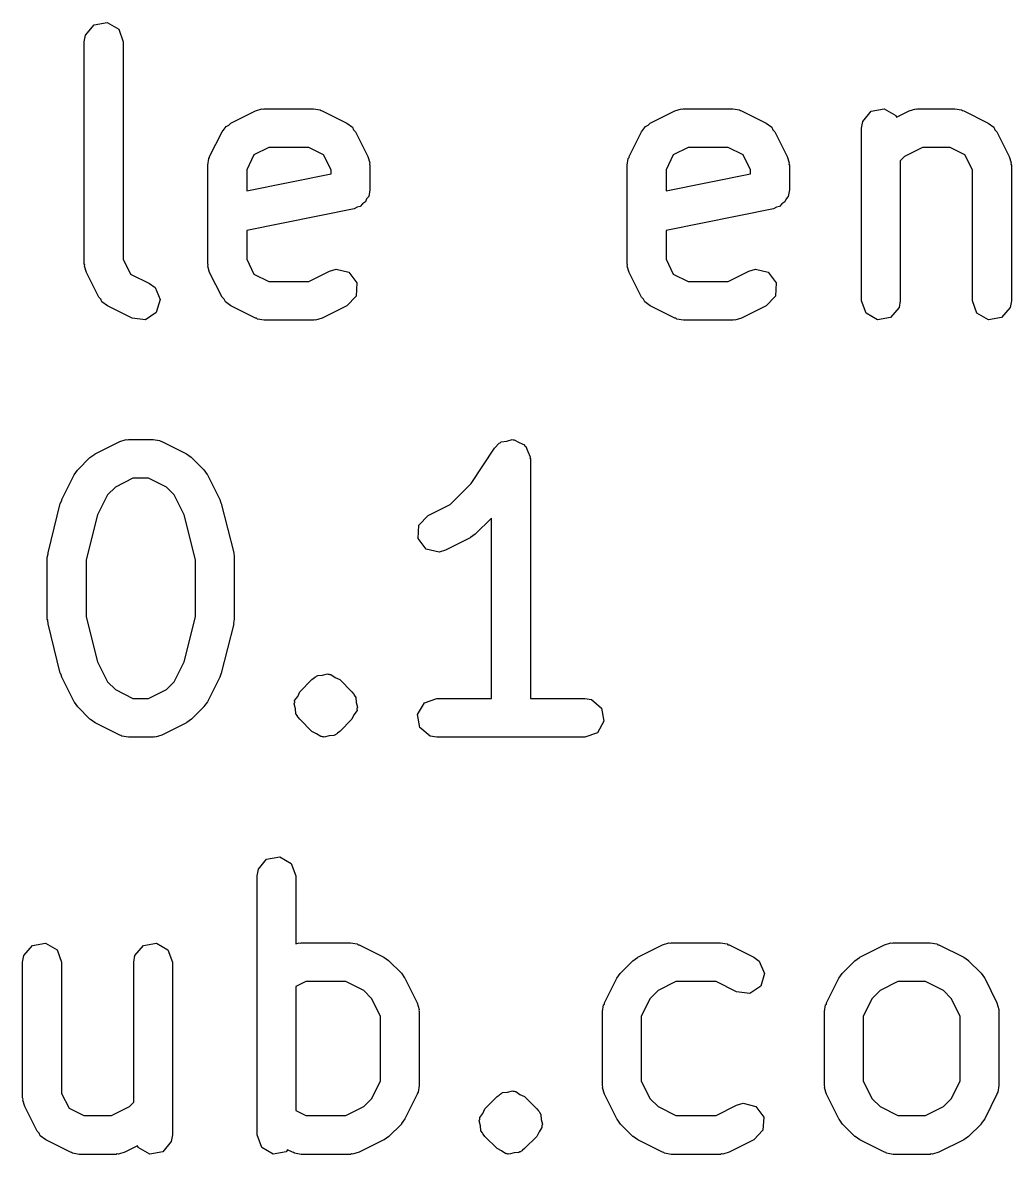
# Model space of a CAD drawing. Extents: x 37 to 259, y -144 to -45.
# Drawn here: x 160.575 to 164.392, y -61.827 to -57.459 of the extents above; entities that cross this region are included whole.
import ezdxf

# ---------------------------------------------------------------- set-up
doc = ezdxf.new("R2010")
doc.units = 0
doc.layers.add('BLACK', color=7, linetype='CONTINUOUS')

msp = doc.modelspace()

# ---------------------------------------------------------------- linework, layer by layer
at = {"layer": 'BLACK', "linetype": 'CONTINUOUS'}
for p, q in [((160.818, -57.5067), (160.851, -57.4674)), ((160.851, -57.4674), (160.901, -57.4585)), ((160.901, -57.4585), (160.946, -57.4842)), ((160.946, -57.4842), (160.963, -57.5324)), ((160.813, -57.5324), (160.818, -57.5067)), ((160.813, -58.3895), (160.813, -57.5324)), ((160.963, -57.5324), (160.963, -58.3718)), ((161.379, -57.8463), (161.474, -57.7986)), ((161.474, -57.7986), (161.499, -57.7912)), ((161.499, -57.7912), (161.503, -57.7922)), ((161.503, -57.7922), (161.507, -57.7907)), ((161.507, -57.7907), (161.698, -57.7907)), ((161.698, -57.7907), (161.724, -57.7952)), ((161.724, -57.7952), (161.727, -57.7981)), ((161.727, -57.7981), (161.731, -57.7986)), ((161.731, -57.7986), (161.827, -57.8463)), ((162.998, -57.8463), (163.093, -57.7986)), ((163.093, -57.7986), (163.118, -57.7912)), ((163.118, -57.7912), (163.122, -57.7922)), ((163.122, -57.7922), (163.126, -57.7907)), ((163.126, -57.7907), (163.317, -57.7907)), ((163.317, -57.7907), (163.343, -57.7952)), ((163.343, -57.7952), (163.346, -57.7981)), ((163.346, -57.7981), (163.35, -57.7986)), ((163.35, -57.7986), (163.446, -57.8463)), ((163.851, -57.8008), (163.901, -57.7919)), ((163.901, -57.7919), (163.946, -57.8175)), ((163.948, -57.8235), (163.998, -57.7986)), ((163.998, -57.7986), (164.023, -57.7912)), ((164.023, -57.7912), (164.027, -57.7922)), ((164.027, -57.7922), (164.031, -57.7907)), ((164.031, -57.7907), (164.174, -57.7907)), ((164.174, -57.7907), (164.2, -57.7952)), ((164.2, -57.7952), (164.203, -57.7981)), ((164.203, -57.7981), (164.208, -57.7986)), ((164.208, -57.7986), (164.303, -57.8463)), ((163.813, -57.8657), (163.818, -57.8401)), ((163.818, -57.8401), (163.851, -57.8008)), ((163.946, -57.8175), (163.948, -57.8235)), ((161.297, -57.975), (161.345, -57.8798)), ((161.345, -57.8798), (161.361, -57.8589)), ((161.361, -57.8589), (161.371, -57.8544)), ((161.371, -57.8544), (161.379, -57.8463)), ((161.827, -57.8463), (161.848, -57.8618)), ((161.848, -57.8618), (161.852, -57.8721)), ((161.852, -57.8721), (161.86, -57.8798)), ((161.86, -57.8798), (161.908, -57.975)), ((162.916, -57.975), (162.964, -57.8798)), ((162.964, -57.8798), (162.98, -57.8589)), ((162.98, -57.8589), (162.99, -57.8544)), ((162.99, -57.8544), (162.998, -57.8463)), ((163.446, -57.8463), (163.467, -57.8618)), ((163.467, -57.8618), (163.471, -57.8721)), ((163.471, -57.8721), (163.479, -57.8798)), ((163.479, -57.8798), (163.527, -57.975)), ((163.813, -58.5324), (163.813, -57.8657)), ((164.303, -57.8463), (164.324, -57.8618)), ((164.324, -57.8618), (164.328, -57.8721)), ((164.328, -57.8721), (164.336, -57.8798)), ((164.336, -57.8798), (164.384, -57.975)), ((161.297, -57.9795), (161.297, -57.975)), ((161.468, -57.9692), (161.44, -58.0263)), ((161.525, -57.9407), (161.468, -57.9692)), ((161.68, -57.9407), (161.525, -57.9407)), ((161.737, -57.9692), (161.68, -57.9407)), ((161.766, -58.0263), (161.737, -57.9692)), ((161.908, -57.975), (161.915, -58)), ((162.916, -57.9795), (162.916, -57.975)), ((163.087, -57.9692), (163.059, -58.0263)), ((163.144, -57.9407), (163.087, -57.9692)), ((163.299, -57.9407), (163.144, -57.9407)), ((163.356, -57.9692), (163.299, -57.9407)), ((163.385, -58.0263), (163.356, -57.9692)), ((163.527, -57.975), (163.534, -58)), ((163.98, -57.975), (163.963, -57.992)), ((164.049, -57.9407), (163.98, -57.975)), ((164.156, -57.9407), (164.049, -57.9407)), ((164.213, -57.9692), (164.156, -57.9407)), ((164.242, -58.0263), (164.213, -57.9692)), ((164.384, -57.975), (164.391, -58)), ((161.29, -58.0086), (161.294, -57.9829)), ((161.29, -58.3895), (161.29, -58.0086)), ((161.294, -57.9829), (161.297, -57.9795)), ((161.915, -58), (161.914, -58.0044)), ((161.914, -58.0044), (161.916, -58.0086)), ((161.916, -58.0086), (161.916, -58.1038)), ((162.909, -58.0086), (162.913, -57.9829)), ((162.909, -58.3895), (162.909, -58.0086)), ((162.913, -57.9829), (162.916, -57.9795)), ((163.534, -58), (163.533, -58.0044)), ((163.533, -58.0044), (163.535, -58.0086)), ((163.535, -58.0086), (163.535, -58.1038)), ((163.963, -57.992), (163.963, -58.5324)), ((164.391, -58), (164.39, -58.0044)), ((164.39, -58.0044), (164.392, -58.0086)), ((164.392, -58.0086), (164.392, -58.5324)), ((161.44, -58.0263), (161.44, -58.1076)), ((161.44, -58.1076), (161.766, -58.0423)), ((161.766, -58.0423), (161.766, -58.0263)), ((163.059, -58.0263), (163.059, -58.1076)), ((163.059, -58.1076), (163.385, -58.0423)), ((163.385, -58.0423), (163.385, -58.0263)), ((164.242, -58.5324), (164.242, -58.0263)), ((161.916, -58.1038), (161.911, -58.1295)), ((163.535, -58.1038), (163.53, -58.1295)), ((161.903, -58.139), (161.899, -58.1507)), ((161.911, -58.1295), (161.903, -58.139)), ((163.522, -58.139), (163.518, -58.1507)), ((163.53, -58.1295), (163.522, -58.139)), ((161.855, -58.1774), (161.44, -58.2605)), ((161.866, -58.1709), (161.855, -58.1774)), ((161.878, -58.1688), (161.866, -58.1709)), ((161.887, -58.158), (161.878, -58.1688)), ((161.899, -58.1507), (161.887, -58.158)), ((163.474, -58.1774), (163.059, -58.2605)), ((163.485, -58.1709), (163.474, -58.1774)), ((163.497, -58.1688), (163.485, -58.1709)), ((163.506, -58.158), (163.497, -58.1688)), ((163.518, -58.1507), (163.506, -58.158)), ((161.44, -58.2605), (161.44, -58.3718)), ((163.059, -58.2605), (163.059, -58.3718)), ((160.815, -58.3937), (160.813, -58.3895)), ((160.814, -58.3981), (160.815, -58.3937)), ((160.821, -58.4231), (160.814, -58.3981)), ((160.963, -58.3718), (160.992, -58.4289)), ((161.291, -58.3937), (161.29, -58.3895)), ((161.29, -58.3981), (161.291, -58.3937)), ((161.297, -58.4231), (161.29, -58.3981)), ((161.44, -58.3718), (161.468, -58.4289)), ((161.76, -58.4177), (161.785, -58.4103)), ((161.785, -58.4103), (161.834, -58.4222)), ((162.91, -58.3937), (162.909, -58.3895)), ((162.909, -58.3981), (162.91, -58.3937)), ((162.916, -58.4231), (162.909, -58.3981)), ((163.059, -58.3718), (163.087, -58.4289)), ((163.379, -58.4177), (163.404, -58.4103)), ((163.404, -58.4103), (163.453, -58.4222)), ((160.869, -58.5183), (160.821, -58.4231)), ((160.992, -58.4289), (161.065, -58.4653)), ((161.345, -58.5183), (161.297, -58.4231)), ((161.468, -58.4289), (161.525, -58.4574)), ((161.68, -58.4574), (161.76, -58.4177)), ((161.834, -58.4222), (161.865, -58.4634)), ((162.964, -58.5183), (162.916, -58.4231)), ((163.087, -58.4289), (163.144, -58.4574)), ((163.299, -58.4574), (163.379, -58.4177)), ((163.453, -58.4222), (163.484, -58.4634)), ((161.065, -58.4653), (161.086, -58.4808)), ((161.086, -58.4808), (161.106, -58.5279)), ((161.525, -58.4574), (161.68, -58.4574)), ((161.865, -58.4634), (161.862, -58.5146)), ((163.144, -58.4574), (163.299, -58.4574)), ((163.484, -58.4634), (163.481, -58.5146)), ((160.877, -58.526), (160.869, -58.5183)), ((160.881, -58.5363), (160.877, -58.526)), ((160.902, -58.5518), (160.881, -58.5363)), ((161.106, -58.5279), (161.091, -58.5771)), ((161.353, -58.526), (161.345, -58.5183)), ((161.358, -58.5363), (161.353, -58.526)), ((161.379, -58.5518), (161.358, -58.5363)), ((161.862, -58.5146), (161.827, -58.5518)), ((162.972, -58.526), (162.964, -58.5183)), ((162.977, -58.5363), (162.972, -58.526)), ((162.998, -58.5518), (162.977, -58.5363)), ((163.481, -58.5146), (163.446, -58.5518)), ((163.831, -58.5806), (163.813, -58.5324)), ((163.963, -58.5324), (163.959, -58.558)), ((164.259, -58.5806), (164.242, -58.5324)), ((164.392, -58.5324), (164.387, -58.558)), ((160.998, -58.5995), (160.902, -58.5518)), ((161.091, -58.5771), (161.049, -58.6053)), ((161.474, -58.5995), (161.379, -58.5518)), ((161.827, -58.5518), (161.731, -58.5995)), ((163.093, -58.5995), (162.998, -58.5518)), ((163.446, -58.5518), (163.35, -58.5995)), ((163.875, -58.6062), (163.831, -58.5806)), ((163.959, -58.558), (163.926, -58.5973)), ((164.304, -58.6062), (164.259, -58.5806)), ((164.387, -58.558), (164.354, -58.5973)), ((161.049, -58.6053), (160.998, -58.5995)), ((161.478, -58.6), (161.474, -58.5995)), ((161.482, -58.6029), (161.478, -58.6)), ((161.507, -58.6074), (161.482, -58.6029)), ((161.698, -58.6074), (161.507, -58.6074)), ((161.702, -58.6058), (161.698, -58.6074)), ((161.706, -58.6069), (161.702, -58.6058)), ((161.731, -58.5995), (161.706, -58.6069)), ((163.097, -58.6), (163.093, -58.5995)), ((163.101, -58.6029), (163.097, -58.6)), ((163.126, -58.6074), (163.101, -58.6029)), ((163.317, -58.6074), (163.126, -58.6074)), ((163.321, -58.6058), (163.317, -58.6074)), ((163.325, -58.6069), (163.321, -58.6058)), ((163.35, -58.5995), (163.325, -58.6069)), ((163.926, -58.5973), (163.875, -58.6062)), ((164.354, -58.5973), (164.304, -58.6062)), ((160.979, -59.0689), (160.984, -59.0674)), ((160.984, -59.0674), (161.079, -59.0674)), ((161.079, -59.0674), (161.104, -59.0719)), ((162.444, -59.0736), (162.465, -59.0675)), ((162.465, -59.0675), (162.469, -59.0693)), ((160.855, -59.1229), (160.95, -59.0753)), ((160.95, -59.0753), (160.975, -59.0679)), ((160.975, -59.0679), (160.979, -59.0689)), ((161.104, -59.0719), (161.108, -59.0748)), ((161.108, -59.0748), (161.112, -59.0753)), ((161.112, -59.0753), (161.208, -59.1229)), ((162.306, -59.2375), (162.397, -59.1008)), ((162.397, -59.1008), (162.415, -59.0819)), ((162.415, -59.0819), (162.419, -59.0807)), ((162.419, -59.0807), (162.422, -59.0774)), ((162.422, -59.0774), (162.444, -59.0736)), ((162.469, -59.0693), (162.473, -59.0685)), ((162.473, -59.0685), (162.492, -59.0794)), ((162.492, -59.0794), (162.512, -59.0881)), ((162.512, -59.0881), (162.513, -59.092)), ((162.513, -59.092), (162.517, -59.0942)), ((162.517, -59.0942), (162.525, -59.1146)), ((160.788, -59.1846), (160.835, -59.137)), ((160.835, -59.137), (160.854, -59.1241)), ((160.854, -59.1241), (160.855, -59.1229)), ((161.208, -59.1229), (161.226, -59.1363)), ((161.226, -59.1363), (161.227, -59.137)), ((161.227, -59.137), (161.275, -59.1846)), ((162.525, -59.1146), (162.534, -59.1341)), ((162.534, -59.1341), (162.533, -59.1383)), ((162.533, -59.1383), (162.535, -59.1424)), ((162.535, -59.1424), (162.535, -60.0674)), ((160.774, -59.2041), (160.787, -59.1861)), ((160.787, -59.1861), (160.788, -59.1846)), ((161.275, -59.1846), (161.288, -59.203)), ((160.726, -59.2993), (160.774, -59.2041)), ((161.001, -59.2174), (160.933, -59.2516)), ((161.061, -59.2174), (161.001, -59.2174)), ((161.13, -59.2516), (161.061, -59.2174)), ((161.288, -59.203), (161.289, -59.2041)), ((161.289, -59.2041), (161.336, -59.2993)), ((162.225, -59.3188), (162.306, -59.2375)), ((160.902, -59.282), (160.864, -59.359)), ((160.933, -59.2516), (160.902, -59.282)), ((161.16, -59.282), (161.13, -59.2516)), ((161.199, -59.359), (161.16, -59.282)), ((160.673, -59.5051), (160.72, -59.3147)), ((160.72, -59.3147), (160.726, -59.3028)), ((160.726, -59.3028), (160.726, -59.2993)), ((161.336, -59.2993), (161.34, -59.3117)), ((161.34, -59.3117), (161.342, -59.3147)), ((161.342, -59.3147), (161.39, -59.5051)), ((162.141, -59.361), (162.225, -59.3188)), ((160.864, -59.359), (160.82, -59.5326)), ((161.242, -59.5326), (161.199, -59.359)), ((162.105, -59.3983), (162.141, -59.361)), ((162.385, -59.3711), (162.322, -59.4335)), ((162.385, -60.0674), (162.385, -59.3711)), ((162.102, -59.4495), (162.105, -59.3983)), ((162.133, -59.4907), (162.102, -59.4495)), ((162.303, -59.4476), (162.208, -59.4952)), ((162.304, -59.4464), (162.303, -59.4476)), ((162.322, -59.4335), (162.304, -59.4464)), ((162.183, -59.5026), (162.133, -59.4907)), ((162.208, -59.4952), (162.183, -59.5026)), ((160.67, -59.5233), (160.673, -59.5086)), ((160.67, -59.7614), (160.67, -59.5233)), ((160.673, -59.5086), (160.673, -59.5051)), ((160.82, -59.5326), (160.82, -59.7522)), ((161.242, -59.7522), (161.242, -59.5326)), ((161.39, -59.5051), (161.391, -59.5201)), ((161.391, -59.5201), (161.392, -59.5233)), ((161.392, -59.5233), (161.392, -59.7614)), ((160.672, -59.7647), (160.67, -59.7614)), ((160.673, -59.7796), (160.672, -59.7647)), ((160.82, -59.7522), (160.864, -59.9257)), ((161.199, -59.9257), (161.242, -59.7522)), ((161.392, -59.7614), (161.389, -59.7762)), ((160.72, -59.9701), (160.673, -59.7796)), ((161.39, -59.7796), (161.342, -59.9701)), ((161.389, -59.7762), (161.39, -59.7796)), ((160.864, -59.9257), (160.902, -60.0027)), ((161.16, -60.0027), (161.199, -59.9257)), ((160.722, -59.973), (160.72, -59.9701)), ((160.726, -59.9854), (160.722, -59.973)), ((161.337, -59.9819), (161.336, -59.9854)), ((161.342, -59.9701), (161.337, -59.9819)), ((161.702, -59.9857), (161.706, -59.9848)), ((161.706, -59.9847), (161.708, -59.9822)), ((161.706, -59.9848), (161.706, -59.9847)), ((161.708, -59.9822), (161.71, -59.9818)), ((161.71, -59.9818), (161.714, -59.9792)), ((161.714, -59.9792), (161.733, -59.9775)), ((161.733, -59.9775), (161.752, -59.9724)), ((161.752, -59.9724), (161.755, -59.9739)), ((161.755, -59.9739), (161.758, -59.9733)), ((161.758, -59.9733), (161.761, -59.975)), ((161.761, -59.975), (161.765, -59.9747)), ((161.765, -59.9747), (161.781, -59.9859)), ((160.774, -60.0807), (160.726, -59.9854)), ((160.902, -60.0027), (160.933, -60.0331)), ((161.13, -60.0331), (161.16, -60.0027)), ((161.336, -59.9854), (161.289, -60.0807)), ((161.645, -60.0417), (161.692, -59.9941)), ((161.692, -59.9941), (161.701, -59.9884)), ((161.701, -59.9884), (161.702, -59.9857)), ((161.781, -59.9859), (161.799, -59.9941)), ((161.799, -59.9941), (161.846, -60.0417)), ((160.933, -60.0331), (161.001, -60.0674)), ((161.001, -60.0674), (161.061, -60.0674)), ((161.061, -60.0674), (161.13, -60.0331)), ((161.625, -60.0754), (161.637, -60.0594)), ((161.637, -60.0594), (161.645, -60.0417)), ((161.846, -60.0417), (161.852, -60.0498)), ((161.852, -60.0498), (161.855, -60.0517)), ((161.855, -60.0517), (161.855, -60.055)), ((161.855, -60.055), (161.861, -60.0631)), ((161.861, -60.0631), (161.863, -60.0825)), ((162.126, -60.0849), (162.174, -60.0674)), ((162.174, -60.0674), (162.385, -60.0674)), ((162.535, -60.0674), (162.745, -60.0674)), ((162.745, -60.0674), (162.771, -60.0719)), ((162.771, -60.0719), (162.81, -60.1049)), ((160.775, -60.0818), (160.774, -60.0807)), ((160.788, -60.1002), (160.775, -60.0818)), ((160.835, -60.1478), (160.788, -60.1002)), ((161.275, -60.1002), (161.227, -60.1478)), ((161.289, -60.0807), (161.275, -60.0987)), ((161.275, -60.0987), (161.275, -60.1002)), ((161.623, -60.0882), (161.626, -60.0821)), ((161.628, -60.107), (161.623, -60.0882)), ((161.626, -60.0821), (161.625, -60.0754)), ((161.63, -60.1265), (161.628, -60.107)), ((161.866, -60.1142), (161.854, -60.1301)), ((161.863, -60.0825), (161.868, -60.1013)), ((161.868, -60.1013), (161.865, -60.1074)), ((161.865, -60.1074), (161.866, -60.1142)), ((162.1, -60.1294), (162.126, -60.0849)), ((162.81, -60.1049), (162.819, -60.1554)), ((160.837, -60.1485), (160.835, -60.1478)), ((160.855, -60.1618), (160.837, -60.1485)), ((161.227, -60.1478), (161.209, -60.1607)), ((161.636, -60.1346), (161.63, -60.1265)), ((161.636, -60.1378), (161.636, -60.1346)), ((161.639, -60.1397), (161.636, -60.1378)), ((161.645, -60.1478), (161.639, -60.1397)), ((161.692, -60.1954), (161.645, -60.1478)), ((161.846, -60.1478), (161.799, -60.1954)), ((161.854, -60.1301), (161.846, -60.1478)), ((162.109, -60.1799), (162.1, -60.1294)), ((162.819, -60.1554), (162.794, -60.1998)), ((160.95, -60.2095), (160.855, -60.1618)), ((161.208, -60.1618), (161.112, -60.2095)), ((161.209, -60.1607), (161.208, -60.1618)), ((161.71, -60.2036), (161.692, -60.1954)), ((161.79, -60.2011), (161.788, -60.2038)), ((161.799, -60.1954), (161.79, -60.2011)), ((162.148, -60.2129), (162.109, -60.1799)), ((162.794, -60.1998), (162.745, -60.2174)), ((160.954, -60.21), (160.95, -60.2095)), ((160.958, -60.2129), (160.954, -60.21)), ((160.984, -60.2174), (160.958, -60.2129)), ((161.079, -60.2174), (160.984, -60.2174)), ((161.083, -60.2158), (161.079, -60.2174)), ((161.087, -60.2169), (161.083, -60.2158)), ((161.112, -60.2095), (161.087, -60.2169)), ((161.726, -60.2148), (161.71, -60.2036)), ((161.729, -60.2145), (161.726, -60.2148)), ((161.732, -60.2162), (161.729, -60.2145)), ((161.736, -60.2156), (161.732, -60.2162)), ((161.739, -60.2171), (161.736, -60.2156)), ((161.758, -60.2121), (161.739, -60.2171)), ((161.777, -60.2104), (161.758, -60.2121)), ((161.781, -60.2077), (161.777, -60.2104)), ((161.783, -60.2073), (161.781, -60.2077)), ((161.785, -60.2048), (161.783, -60.2073)), ((161.788, -60.2038), (161.785, -60.2047)), ((161.785, -60.2047), (161.785, -60.2048)), ((162.174, -60.2174), (162.148, -60.2129)), ((162.745, -60.2174), (162.174, -60.2174)), ((161.517, -60.6874), (161.568, -60.6785)), ((161.568, -60.6785), (161.612, -60.7042)), ((161.48, -60.7524), (161.485, -60.7267)), ((161.485, -60.7267), (161.517, -60.6874)), ((161.612, -60.7042), (161.63, -60.7524)), ((161.48, -61.7524), (161.48, -60.7524)), ((161.63, -60.7524), (161.63, -61.0147)), ((160.58, -61.0601), (160.613, -61.0208)), ((160.613, -61.0208), (160.663, -61.0119)), ((160.663, -61.0119), (160.708, -61.0375)), ((161.008, -61.0601), (161.041, -61.0208)), ((161.041, -61.0208), (161.092, -61.0119)), ((161.092, -61.0119), (161.136, -61.0375)), ((161.63, -61.0147), (161.642, -61.0112)), ((161.642, -61.0112), (161.646, -61.0122)), ((161.646, -61.0122), (161.65, -61.0107)), ((161.65, -61.0107), (161.841, -61.0107)), ((161.841, -61.0107), (161.866, -61.0152)), ((161.866, -61.0152), (161.87, -61.0181)), ((161.87, -61.0181), (161.874, -61.0186)), ((161.874, -61.0186), (161.969, -61.0663)), ((162.95, -61.0663), (163.045, -61.0186)), ((163.045, -61.0186), (163.07, -61.0112)), ((163.07, -61.0112), (163.075, -61.0122)), ((163.075, -61.0122), (163.079, -61.0107)), ((163.079, -61.0107), (163.269, -61.0107)), ((163.269, -61.0107), (163.295, -61.0152)), ((163.295, -61.0152), (163.298, -61.0181)), ((163.298, -61.0181), (163.303, -61.0186)), ((163.303, -61.0186), (163.398, -61.0663)), ((163.807, -61.0663), (163.902, -61.0186)), ((163.902, -61.0186), (163.927, -61.0112)), ((163.927, -61.0112), (163.932, -61.0122)), ((163.932, -61.0122), (163.936, -61.0107)), ((163.936, -61.0107), (164.079, -61.0107)), ((164.079, -61.0107), (164.104, -61.0152)), ((164.104, -61.0152), (164.108, -61.0181)), ((164.108, -61.0181), (164.112, -61.0186)), ((164.112, -61.0186), (164.208, -61.0663)), ((160.575, -61.0857), (160.58, -61.0601)), ((160.708, -61.0375), (160.725, -61.0857)), ((161.004, -61.0857), (161.008, -61.0601)), ((161.136, -61.0375), (161.154, -61.0857)), ((161.969, -61.0663), (161.988, -61.0796)), ((162.931, -61.0803), (162.949, -61.0674)), ((162.949, -61.0674), (162.95, -61.0663)), ((163.398, -61.0663), (163.419, -61.0818)), ((163.788, -61.0803), (163.806, -61.0674)), ((163.806, -61.0674), (163.807, -61.0663)), ((164.208, -61.0663), (164.226, -61.0796)), ((160.575, -61.6095), (160.575, -61.0857)), ((160.725, -61.0857), (160.725, -61.5918)), ((161.004, -61.6261), (161.004, -61.0857)), ((161.154, -61.0857), (161.154, -61.7524)), ((161.988, -61.0796), (161.989, -61.0803)), ((161.989, -61.0803), (162.037, -61.1279)), ((162.883, -61.1279), (162.931, -61.0803)), ((163.419, -61.0818), (163.439, -61.1288)), ((163.74, -61.1279), (163.788, -61.0803)), ((164.226, -61.0796), (164.227, -61.0803)), ((164.227, -61.0803), (164.275, -61.1279)), ((161.668, -61.1607), (161.63, -61.1797)), ((161.823, -61.1607), (161.668, -61.1607)), ((161.892, -61.195), (161.823, -61.1607)), ((162.037, -61.1279), (162.049, -61.1463)), ((162.049, -61.1463), (162.051, -61.1474)), ((162.051, -61.1474), (162.098, -61.2426)), ((162.821, -61.2426), (162.869, -61.1474)), ((162.869, -61.1474), (162.882, -61.1294)), ((162.882, -61.1294), (162.883, -61.1279)), ((163.097, -61.1607), (163.028, -61.195)), ((163.252, -61.1607), (163.097, -61.1607)), ((163.331, -61.2004), (163.252, -61.1607)), ((163.439, -61.1288), (163.425, -61.178)), ((163.678, -61.2426), (163.726, -61.1474)), ((163.726, -61.1474), (163.739, -61.1294)), ((163.739, -61.1294), (163.74, -61.1279)), ((163.954, -61.1607), (163.885, -61.195)), ((164.061, -61.1607), (163.954, -61.1607)), ((164.13, -61.195), (164.061, -61.1607)), ((164.275, -61.1279), (164.288, -61.1463)), ((164.288, -61.1463), (164.289, -61.1474)), ((164.289, -61.1474), (164.336, -61.2426)), ((161.63, -61.1797), (161.63, -61.6584)), ((161.922, -61.2254), (161.892, -61.195)), ((163.028, -61.195), (162.998, -61.2254)), ((163.382, -61.2063), (163.331, -61.2004)), ((163.425, -61.178), (163.382, -61.2063)), ((163.885, -61.195), (163.855, -61.2254)), ((164.16, -61.2254), (164.13, -61.195)), ((161.956, -61.2939), (161.922, -61.2254)), ((162.098, -61.2426), (162.106, -61.2676)), ((162.813, -61.2762), (162.818, -61.2505)), ((162.818, -61.2505), (162.821, -61.2471)), ((162.821, -61.2471), (162.821, -61.2426)), ((162.998, -61.2254), (162.963, -61.2939)), ((163.67, -61.2762), (163.675, -61.2505)), ((163.675, -61.2505), (163.678, -61.2471)), ((163.678, -61.2471), (163.678, -61.2426)), ((163.855, -61.2254), (163.82, -61.2939)), ((164.194, -61.2939), (164.16, -61.2254)), ((164.336, -61.2426), (164.344, -61.2676)), ((161.956, -61.5442), (161.956, -61.2939)), ((162.106, -61.2676), (162.105, -61.272)), ((162.105, -61.272), (162.106, -61.2762)), ((162.106, -61.2762), (162.106, -61.5619)), ((162.813, -61.5619), (162.813, -61.2762)), ((162.963, -61.2939), (162.963, -61.5442)), ((163.67, -61.5619), (163.67, -61.2762)), ((163.82, -61.2939), (163.82, -61.5442)), ((164.194, -61.5442), (164.194, -61.2939)), ((164.344, -61.2676), (164.343, -61.272)), ((164.343, -61.272), (164.344, -61.2762)), ((164.344, -61.2762), (164.344, -61.5619)), ((161.922, -61.6127), (161.956, -61.5442)), ((162.963, -61.5442), (162.998, -61.6127)), ((163.82, -61.5442), (163.855, -61.6127)), ((164.16, -61.6127), (164.194, -61.5442)), ((160.725, -61.5918), (160.754, -61.6489)), ((162.098, -61.5954), (162.051, -61.6907)), ((162.099, -61.591), (162.098, -61.5954)), ((162.102, -61.5876), (162.099, -61.591)), ((162.106, -61.5619), (162.102, -61.5876)), ((162.407, -61.6041), (162.415, -61.5984)), ((162.415, -61.5984), (162.417, -61.5957)), ((162.417, -61.5957), (162.42, -61.5948)), ((162.42, -61.5947), (162.422, -61.5922)), ((162.42, -61.5948), (162.42, -61.5947)), ((162.422, -61.5922), (162.424, -61.5918)), ((162.424, -61.5918), (162.428, -61.5892)), ((162.428, -61.5892), (162.447, -61.5875)), ((162.447, -61.5875), (162.466, -61.5824)), ((162.466, -61.5824), (162.469, -61.5839)), ((162.469, -61.5839), (162.473, -61.5833)), ((162.473, -61.5833), (162.476, -61.585)), ((162.476, -61.585), (162.479, -61.5847)), ((162.479, -61.5847), (162.495, -61.5959)), ((162.495, -61.5959), (162.513, -61.6041)), ((162.815, -61.5661), (162.813, -61.5619)), ((162.814, -61.5705), (162.815, -61.5661)), ((162.821, -61.5954), (162.814, -61.5705)), ((162.869, -61.6907), (162.821, -61.5954)), ((163.672, -61.5661), (163.67, -61.5619)), ((163.671, -61.5705), (163.672, -61.5661)), ((163.678, -61.5954), (163.671, -61.5705)), ((163.726, -61.6907), (163.678, -61.5954)), ((164.336, -61.5954), (164.289, -61.6907)), ((164.337, -61.591), (164.336, -61.5954)), ((164.34, -61.5876), (164.337, -61.591)), ((164.344, -61.5619), (164.34, -61.5876)), ((160.577, -61.6137), (160.575, -61.6095)), ((160.576, -61.6181), (160.577, -61.6137)), ((160.583, -61.6431), (160.576, -61.6181)), ((160.631, -61.7383), (160.583, -61.6431)), ((160.918, -61.6774), (160.987, -61.6431)), ((160.987, -61.6431), (161.004, -61.6261)), ((161.823, -61.6774), (161.892, -61.6431)), ((161.892, -61.6431), (161.922, -61.6127)), ((162.359, -61.6517), (162.407, -61.6041)), ((162.513, -61.6041), (162.56, -61.6517)), ((162.998, -61.6127), (163.028, -61.6431)), ((163.028, -61.6431), (163.097, -61.6774)), ((163.252, -61.6774), (163.331, -61.6377)), ((163.331, -61.6377), (163.356, -61.6303)), ((163.356, -61.6303), (163.406, -61.6422)), ((163.406, -61.6422), (163.436, -61.6834)), ((163.855, -61.6127), (163.885, -61.6431)), ((163.885, -61.6431), (163.954, -61.6774)), ((164.061, -61.6774), (164.13, -61.6431)), ((164.13, -61.6431), (164.16, -61.6127)), ((160.754, -61.6489), (160.811, -61.6774)), ((160.811, -61.6774), (160.918, -61.6774)), ((161.63, -61.6584), (161.668, -61.6774)), ((161.668, -61.6774), (161.823, -61.6774)), ((162.34, -61.6853), (162.351, -61.6694)), ((162.34, -61.6921), (162.34, -61.6853)), ((162.351, -61.6694), (162.359, -61.6517)), ((162.56, -61.6517), (162.566, -61.6598)), ((162.566, -61.6598), (162.569, -61.6617)), ((162.569, -61.6617), (162.57, -61.665)), ((162.57, -61.665), (162.575, -61.6731)), ((162.575, -61.6731), (162.577, -61.6925)), ((163.097, -61.6774), (163.252, -61.6774)), ((163.436, -61.6834), (163.433, -61.7346)), ((163.954, -61.6774), (164.061, -61.6774)), ((162.037, -61.7102), (161.989, -61.7578)), ((162.051, -61.6907), (162.037, -61.7087)), ((162.037, -61.7087), (162.037, -61.7102)), ((162.337, -61.6982), (162.34, -61.6921)), ((162.342, -61.717), (162.337, -61.6982)), ((162.344, -61.7365), (162.342, -61.717)), ((162.58, -61.7242), (162.569, -61.7401)), ((162.577, -61.6925), (162.582, -61.7113)), ((162.582, -61.7113), (162.579, -61.7174)), ((162.579, -61.7174), (162.58, -61.7242)), ((162.87, -61.6918), (162.869, -61.6907)), ((162.883, -61.7102), (162.87, -61.6918)), ((162.931, -61.7578), (162.883, -61.7102)), ((163.727, -61.6918), (163.726, -61.6907)), ((163.74, -61.7102), (163.727, -61.6918)), ((163.788, -61.7578), (163.74, -61.7102)), ((164.275, -61.7102), (164.227, -61.7578)), ((164.289, -61.6907), (164.275, -61.7087)), ((164.275, -61.7087), (164.275, -61.7102)), ((160.639, -61.746), (160.631, -61.7383)), ((160.643, -61.7563), (160.639, -61.746)), ((160.664, -61.7718), (160.643, -61.7563)), ((160.76, -61.8195), (160.664, -61.7718)), ((161.154, -61.7524), (161.149, -61.778)), ((161.498, -61.8006), (161.48, -61.7524)), ((161.969, -61.7718), (161.874, -61.8195)), ((161.971, -61.7707), (161.969, -61.7718)), ((161.989, -61.7578), (161.971, -61.7707)), ((162.35, -61.7446), (162.344, -61.7365)), ((162.351, -61.7478), (162.35, -61.7446)), ((162.353, -61.7497), (162.351, -61.7478)), ((162.359, -61.7578), (162.353, -61.7497)), ((162.407, -61.8054), (162.359, -61.7578)), ((162.56, -61.7578), (162.513, -61.8054)), ((162.569, -61.7401), (162.56, -61.7578)), ((162.932, -61.7585), (162.931, -61.7578)), ((162.95, -61.7718), (162.932, -61.7585)), ((163.045, -61.8195), (162.95, -61.7718)), ((163.398, -61.7718), (163.303, -61.8195)), ((163.433, -61.7346), (163.398, -61.7718)), ((163.789, -61.7585), (163.788, -61.7578)), ((163.807, -61.7718), (163.789, -61.7585)), ((163.902, -61.8195), (163.807, -61.7718)), ((164.208, -61.7718), (164.112, -61.8195)), ((164.209, -61.7707), (164.208, -61.7718)), ((164.227, -61.7578), (164.209, -61.7707)), ((160.764, -61.82), (160.76, -61.8195)), ((160.969, -61.8195), (160.945, -61.8269)), ((161.019, -61.7946), (160.969, -61.8195)), ((161.021, -61.8006), (161.019, -61.7946)), ((161.066, -61.8262), (161.021, -61.8006)), ((161.116, -61.8173), (161.066, -61.8262)), ((161.149, -61.778), (161.116, -61.8173)), ((161.542, -61.8262), (161.498, -61.8006)), ((161.593, -61.8173), (161.542, -61.8262)), ((161.598, -61.8103), (161.593, -61.8173)), ((161.617, -61.8195), (161.598, -61.8103)), ((161.621, -61.82), (161.617, -61.8195)), ((161.874, -61.8195), (161.849, -61.8269)), ((162.424, -61.8136), (162.407, -61.8054)), ((162.44, -61.8248), (162.424, -61.8136)), ((162.495, -61.8177), (162.491, -61.8204)), ((162.497, -61.8173), (162.495, -61.8177)), ((162.499, -61.8148), (162.497, -61.8173)), ((162.5, -61.8147), (162.499, -61.8148)), ((162.503, -61.8138), (162.5, -61.8147)), ((162.505, -61.8111), (162.503, -61.8138)), ((162.513, -61.8054), (162.505, -61.8111)), ((163.05, -61.82), (163.045, -61.8195)), ((163.303, -61.8195), (163.278, -61.8269)), ((163.907, -61.82), (163.902, -61.8195)), ((164.112, -61.8195), (164.087, -61.8269)), ((160.767, -61.8229), (160.764, -61.82)), ((160.793, -61.8274), (160.767, -61.8229)), ((160.936, -61.8274), (160.793, -61.8274)), ((160.94, -61.8258), (160.936, -61.8274)), ((160.945, -61.8269), (160.94, -61.8258)), ((161.625, -61.8229), (161.621, -61.82)), ((161.65, -61.8274), (161.625, -61.8229)), ((161.841, -61.8274), (161.65, -61.8274)), ((161.845, -61.8258), (161.841, -61.8274)), ((161.849, -61.8269), (161.845, -61.8258)), ((162.444, -61.8245), (162.44, -61.8248)), ((162.447, -61.8262), (162.444, -61.8245)), ((162.45, -61.8256), (162.447, -61.8262)), ((162.453, -61.8271), (162.45, -61.8256)), ((162.472, -61.8221), (162.453, -61.8271)), ((162.491, -61.8204), (162.472, -61.8221)), ((163.053, -61.8229), (163.05, -61.82)), ((163.079, -61.8274), (163.053, -61.8229)), ((163.269, -61.8274), (163.079, -61.8274)), ((163.273, -61.8258), (163.269, -61.8274)), ((163.278, -61.8269), (163.273, -61.8258)), ((163.91, -61.8229), (163.907, -61.82)), ((163.936, -61.8274), (163.91, -61.8229)), ((164.079, -61.8274), (163.936, -61.8274)), ((164.083, -61.8258), (164.079, -61.8274)), ((164.087, -61.8269), (164.083, -61.8258))]:
    msp.add_line(p, q, dxfattribs=at)

doc.saveas('drawing.dxf')
